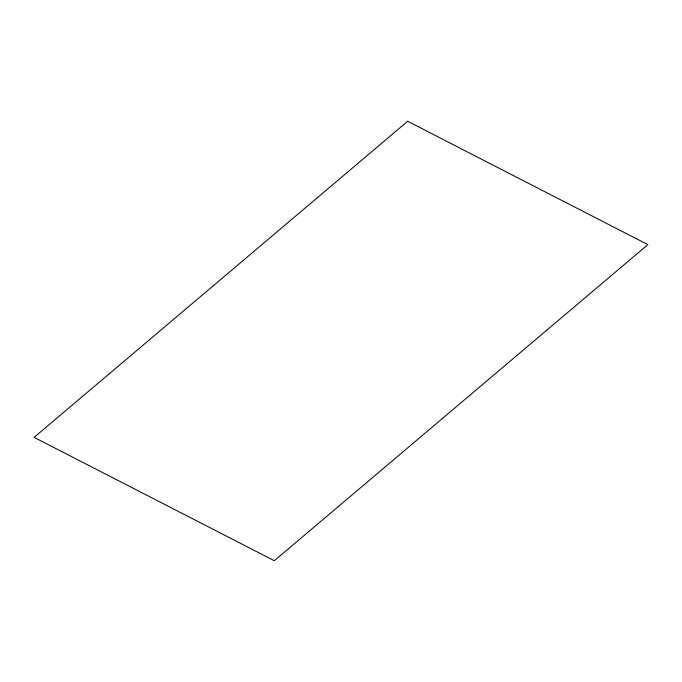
<?xml version="1.0" encoding="UTF-8"?>
<svg xmlns="http://www.w3.org/2000/svg" width="682" height="682" viewBox="0 0 682 682"><rect width="100%" height="100%" fill="white"/><g stroke="black" fill="none" stroke-linecap="round" stroke-linejoin="round"><path stroke-width="1.02" d="M407.666 121.285L34.1 437.375L274.335 560.715L647.9 244.625L407.666 121.285"/></g></svg>
